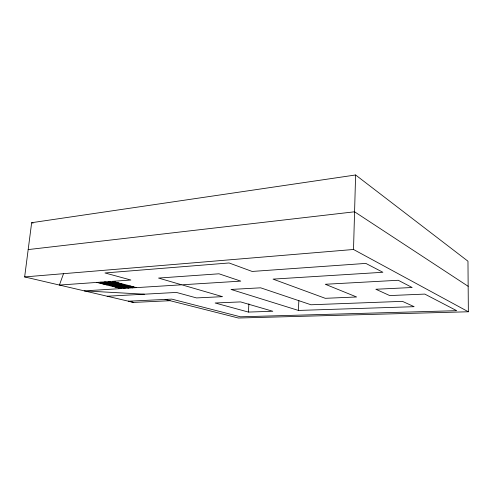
<?xml version="1.0" encoding="UTF-8"?>
<svg xmlns="http://www.w3.org/2000/svg" width="493" height="493" viewBox="0 0 493 493"><rect width="100%" height="100%" fill="white"/><g stroke="black" fill="none" stroke-linecap="round" stroke-linejoin="round"><path stroke-width="0.74" d="M355.607 174.978L467.968 261.216L468.35 311.773L353.518 249.483L355.607 174.978L31.657 222.7L24.65 276.924L133.603 302.412L170.11 300.705M298.419 310.436L231.014 289.44L260.649 287.82L310.978 304.766L402.442 301.359L414.132 306.677L298.419 310.436L298.85 300.594M248.404 312.069L215.114 302.992L240.596 301.907L272.832 311.274L248.404 312.069L248.891 303.836M63.517 273.683L59.419 285.059L130.892 280.024L104.966 272.956L229.066 262.966L252.145 271.446L365.831 263.404L382.882 272.278L273.03 279.118L325.263 298.314L356.605 296.983L325.288 284.27L398.245 280.27L412.148 287.505L375.851 289.255L389.729 295.572L424.793 294.087L456.691 310.676L240.461 316.796L171.786 299.115L128.445 301.205M28.181 249.581L354.578 211.793L468.159 286.304M24.65 276.924L353.518 249.483M99.974 283.228L115.645 282.138M103.092 284.017L118.727 282.945M106.174 284.794L121.783 283.746M109.23 285.57L124.803 284.535M112.25 286.334L127.792 285.318M115.239 287.086L130.75 286.094M118.197 287.838L133.677 286.858M107.191 296.231L176.42 292.435L196.522 297.92L222.54 296.663L181.788 284.8L240.775 281.127L218.984 273.794L158.53 278.064L181.671 284.806L84.241 290.876L144.418 294.192M468.35 311.773L238.402 318.022L165.1 299.436M128.519 301.205L133.677 302.412M96.825 282.427L121.124 288.578M100.788 282.15L125.025 288.337M104.608 281.879L128.784 288.103M108.546 281.602L132.66 287.857M112.496 281.312L136.567 287.616M31.657 222.7L33.099 223.156"/></g></svg>
